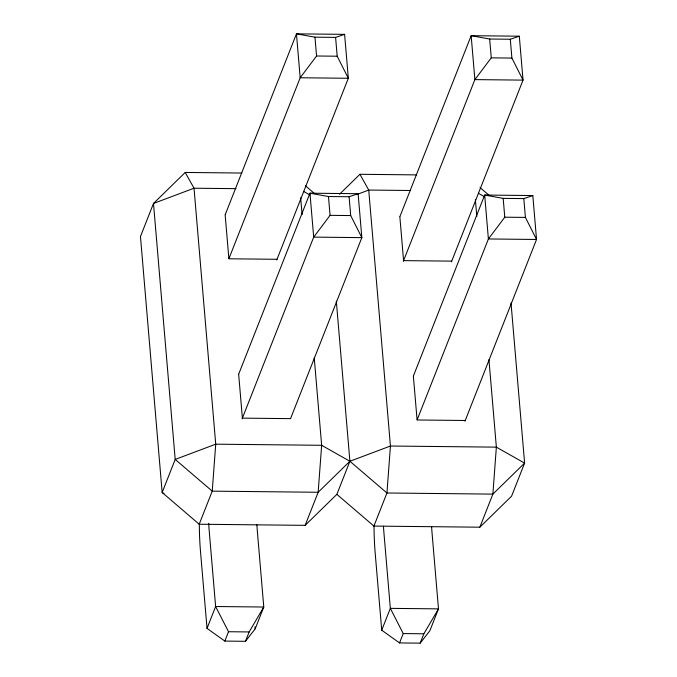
<?xml version="1.0" encoding="UTF-8"?>
<svg xmlns="http://www.w3.org/2000/svg" width="677" height="677" viewBox="0 0 677 677"><rect width="100%" height="100%" fill="white"/><g stroke="black" fill="none" stroke-linecap="round" stroke-linejoin="round"><path stroke-width="1.02" d="M225.246 214.609L296.458 33.85L344.601 34.358L348.325 78.27L276.732 260.019M228.97 258.529L300.182 77.762L316.557 55.996L314.966 37.176L296.458 33.85L300.182 77.762L348.325 78.27L337.197 56.216L335.597 37.396L344.601 34.358M238.761 373.958L309.964 193.199L358.116 193.707L361.84 237.627L290.636 418.386M199.207 524.235L212.239 491.147L215.726 444.18L194.028 188.214L185.219 172.449L153.493 203.455L140.461 236.535L162.158 492.501L199.207 524.235L305.132 525.352L336.867 494.345L349.899 461.265L336.325 301.155M242.095 418.86L313.688 237.111L330.071 215.354L328.472 196.533L309.964 193.199L313.688 237.111L361.84 237.627L350.703 215.565L349.112 196.745L358.116 193.707M256.93 524.844A24.524 4.68 -89.4 0 0 257.235 529.863L263.776 607.024L255.17 628.874L245.472 641.305L224.832 641.085L207.027 628.366L215.624 606.516L209.083 529.346A24.524 4.68 -89.4 0 1 208.753 523.296M224.832 641.085L228.521 631.726L215.624 606.516L263.776 607.024L249.153 631.946L245.472 641.305M399.955 216.454L471.158 35.695L519.31 36.203L523.033 80.123L451.441 261.864M403.289 261.356L474.882 79.607L491.265 57.85L489.666 39.029L471.158 35.695L474.882 79.607L523.033 80.123L511.897 58.061L510.306 39.241L519.31 36.203M305.132 525.352L318.165 492.272L321.651 445.297L314.238 357.871M413.469 375.811L484.673 195.044L532.816 195.551L536.539 239.472L464.955 421.212M336.867 494.345L373.916 526.08L386.948 492.991L390.434 446.025L368.737 190.059L359.927 174.294L339.524 194.231M417.193 419.723L488.396 238.964L504.78 217.199L503.18 198.378L484.673 195.044L488.396 238.964L536.539 239.472L525.411 217.41L523.812 198.589L532.816 195.551M431.638 526.689A24.524 4.68 -89.4 0 0 431.943 531.707L438.484 608.868L429.878 630.719L420.172 643.15L399.54 642.93L381.726 630.211L390.333 608.361L383.791 531.2A24.524 4.68 -89.4 0 1 383.487 526.181M399.54 642.93L403.23 633.57L390.333 608.361L438.484 608.868L423.861 633.79L420.172 643.15M373.916 526.08L479.841 527.197L492.873 494.117L496.359 447.142L488.946 359.715M479.841 527.197L511.575 496.19L524.607 463.11L511.025 303M357.854 194.147L368.737 190.059L410.685 190.499M314.966 37.176L335.597 37.396M489.666 39.029L510.306 39.241M316.557 55.996L337.197 56.216M491.265 57.85L511.897 58.061M185.219 172.449L241.85 173.05M359.927 174.294L416.558 174.894M235.977 188.655L194.028 188.214L153.493 203.455L175.191 459.421L162.158 492.501L163.986 493.533M328.472 196.533L349.112 196.745M503.18 198.378L523.812 198.589M330.071 215.354L350.703 215.565M504.78 217.199L525.411 217.41M277.02 259.291L228.877 258.783L225.153 214.871M451.728 261.136L403.577 260.628L399.853 216.716M290.535 418.64L242.383 418.132L238.659 374.22M465.234 420.485L417.091 419.977L413.368 376.065M228.521 631.726L249.153 631.946M403.23 633.57L423.861 633.79M478.3 193.241L484.681 196.846M303.592 191.396L309.973 195.001M480.044 187.563L488.709 194.993M305.335 185.718L314.01 193.148M475.372 199.605L476.803 216.454M381.726 630.211L375.185 553.041A73.581 14.048 -89.4 0 1 374.034 525.344M300.664 197.76L302.094 214.609M254.992 626.784L255.17 628.874M207.027 628.366L200.477 551.196A73.581 14.048 -89.4 0 1 199.326 523.49M349.899 461.265L318.165 492.272L212.239 491.147L175.191 459.421L215.726 444.18L321.651 445.297L349.899 461.265L386.948 492.991L492.873 494.117L524.607 463.11L496.359 447.142L390.434 446.025L349.899 461.265"/></g></svg>
